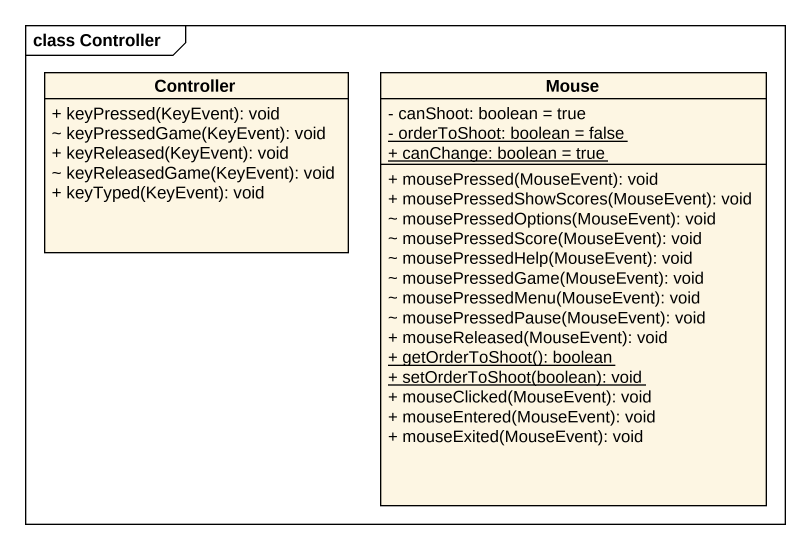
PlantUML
@startuml
mainframe class Controller
hide circle
hide empty members
skinparam classAttributeIconSize 0
class Controller {
  + keyPressed(KeyEvent): void
  ~ keyPressedGame(KeyEvent): void
  + keyReleased(KeyEvent): void
  ~ keyReleasedGame(KeyEvent): void
  + keyTyped(KeyEvent): void
}
class Mouse {
  - canShoot: boolean = true
  {static} - orderToShoot: boolean = false
  {static} + canChange: boolean = true
  + mousePressed(MouseEvent): void
  + mousePressedShowScores(MouseEvent): void
  ~ mousePressedOptions(MouseEvent): void
  ~ mousePressedScore(MouseEvent): void
  ~ mousePressedHelp(MouseEvent): void
  ~ mousePressedGame(MouseEvent): void
  ~ mousePressedMenu(MouseEvent): void
  ~ mousePressedPause(MouseEvent): void
  + mouseReleased(MouseEvent): void
  {static} + getOrderToShoot(): boolean
  {static} + setOrderToShoot(boolean): void
  + mouseClicked(MouseEvent): void
  + mouseEntered(MouseEvent): void
  + mouseExited(MouseEvent): void
}
@enduml
